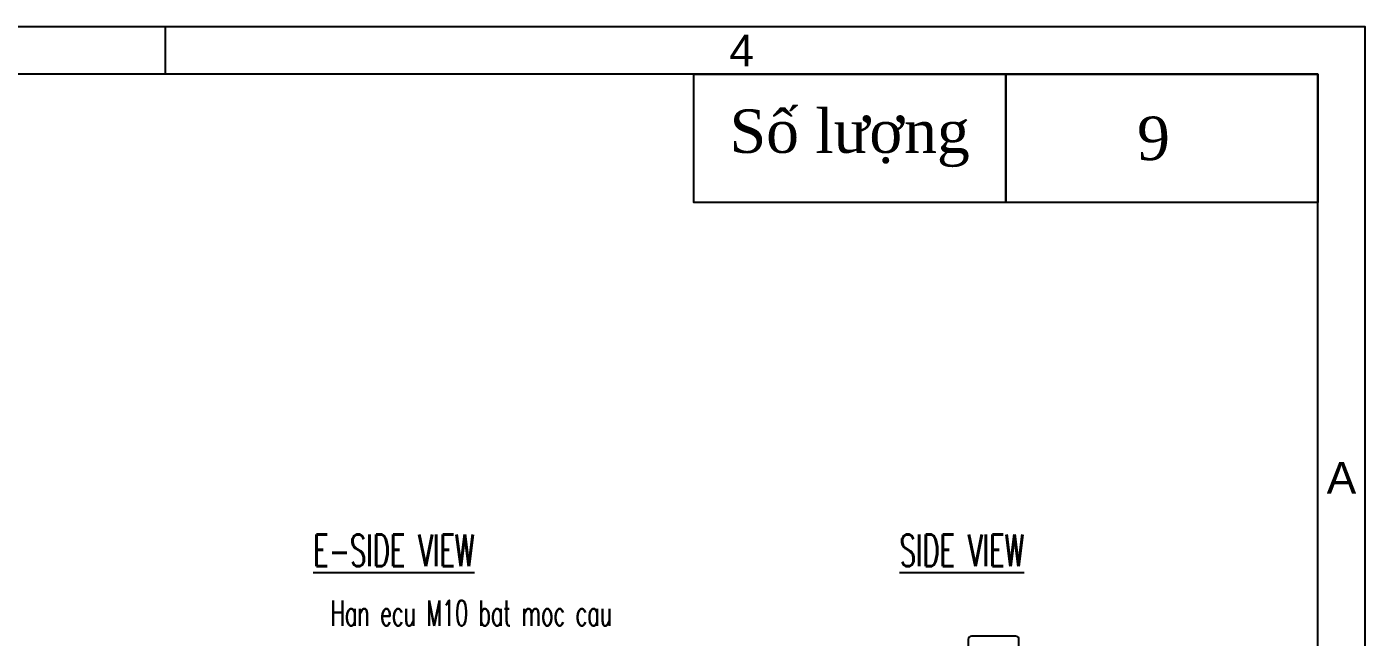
# Model space of a CAD drawing. Header units: millimetres. Extents: x -4798 to 103231, y 23514 to 54248.
# Drawn here: x 514 to 2627, y 41974 to 42939 of the extents above; entities that cross this region are included whole.
import ezdxf
from ezdxf.enums import TextEntityAlignment as Align

# ---------------------------------------------------------------- set-up
doc = ezdxf.new("R2010")
doc.units = ezdxf.units.MM
doc.header["$LTSCALE"] = 3
for name, color, linetype in [('@.0.DM. NÉT CHÍNH', 7, 'Continuous'), ('@.DM. NÉT CHÍNH', 7, 'Continuous'), ('@.TEXT', 7, 'Continuous'), ('@.VISIBLE', 7, 'Continuous'), ('dim', 7, 'Continuous')]:
    doc.layers.add(name, color=color, linetype=linetype)
doc.styles.add('Ann_w01', font='romans.shx', dxfattribs={"width": 0.6, "bigfont": 'chineset.shx'})
doc.styles.add('Arial', font='arial.ttf')
doc.styles.add('KT18', font='times.ttf')

# ---------------------------------------------------------------- blocks, each defined once
blk = doc.blocks.new('A$Caa4dcaae')
at = {"layer": '@.DM. NÉT CHÍNH'}
blk.add_lwpolyline([(0, 0), (80, 0), (80, 164.5, 0.414214), (75, 169.5), (5, 169.5, 0.414214), (0, 164.5)], format="xyb", close=True, dxfattribs=at)
for centre, radius in [((40, 139.5), 11.5), ((40, 15), 6.5)]:
    blk.add_circle(centre, radius, dxfattribs=at)
blk = doc.blocks.new('KHUNG BAN VE (Made by Tung)')
at = {"layer": '@.VISIBLE', "color": 8}
blk.add_line((221.25, 207), (221.25, 210), dxfattribs=at)
for points in [[(0, 0), (297, 0), (297, 210), (0, 210)], [(3, 3), (294, 3), (294, 207), (3, 207)]]:
    blk.add_lwpolyline(points, close=True, dxfattribs=at)
at = {"layer": '@.TEXT', "color": 1, "style": 'Arial'}
for s, p in [('4', (257.625, 208.5)), ('A', (295.5, 181.5))]:
    blk.add_text(s, height=2, dxfattribs=at).set_placement(p, align=Align.MIDDLE_CENTER)
for tag, height, p in [('DESIGNER_NAME', 2, (38, 15.5)), ('PROJECT_CODE', 2, (258.5, 15.5)), ('SCALE', 2, (289, 15.5)), ('APPROVED_NAME', 2, (38, 10.5)), ('CUSTOMER_NAME', 2, (258.5, 10.5)), ('PAGE', 2, (289, 10.5)), ('DRAWING_NAME', 4, (173, 8)), ('TOTAL', 2, (289, 5.5))]:
    blk.add_attdef(tag, text='', height=height, dxfattribs=at).set_placement(p, align=Align.MIDDLE_CENTER)

msp = doc.modelspace()

# ---------------------------------------------------------------- linework, layer by layer
at = {"layer": '@.DM. NÉT CHÍNH'}
for points in [[(1566.94, 42863.72), (2059.46, 42863.72), (2059.46, 42661.33), (1566.94, 42661.33)], [(2059.46, 42863.72), (2551.97, 42863.72), (2551.97, 42661.33), (2059.46, 42661.33)]]:
    msp.add_lwpolyline(points, close=True, dxfattribs=at)

# ---------------------------------------------------------------- block references
msp.add_blockref('A$Caa4dcaae', (2000.39, 41806.39), dxfattribs=at)
at = {"layer": '@.VISIBLE', "xscale": 25, "yscale": 25, "zscale": 25}
msp.add_blockref('KHUNG BAN VE (Made by Tung)', (-4798.03, 37688.72), dxfattribs=at)

# ---------------------------------------------------------------- texts
at = {"layer": '@.0.DM. NÉT CHÍNH', "color": 1, "style": 'KT18'}
msp.add_text('9 ', height=68.687, dxfattribs=at).set_placement((2305.71, 42762.53), align=Align.MIDDLE_CENTER)
at = {"layer": '@.0.DM. NÉT CHÍNH', "insert": (1813.2, 42762.53), "char_height": 68.6873, "attachment_point": 5, "style": 'Ann_w01'}
msp.add_mtext('\\A1;{\\fTimes New Roman|b0|i0|c0|p18;\\W1;Số lượng}', dxfattribs=at)
at = {"layer": 'dim', "color": 2, "char_height": 50, "attachment_point": 5, "style": 'Ann_w01'}
for s, insert in [('\\A1;{\\LE-SIDE VIEW}', (1093.74, 42111.39)), ('\\A1;{\\LSIDE VIEW}', (1990.39, 42111.39))]:
    msp.add_mtext(s, dxfattribs=dict(at, insert=insert))
at = {"layer": 'dim', "color": 3, "insert": (1216.03, 42012.55), "char_height": 40, "attachment_point": 5, "style": 'Ann_w01'}
msp.add_mtext('\\A1;Han ecu M10 bat moc cau', dxfattribs=at)

doc.saveas('drawing.dxf')
